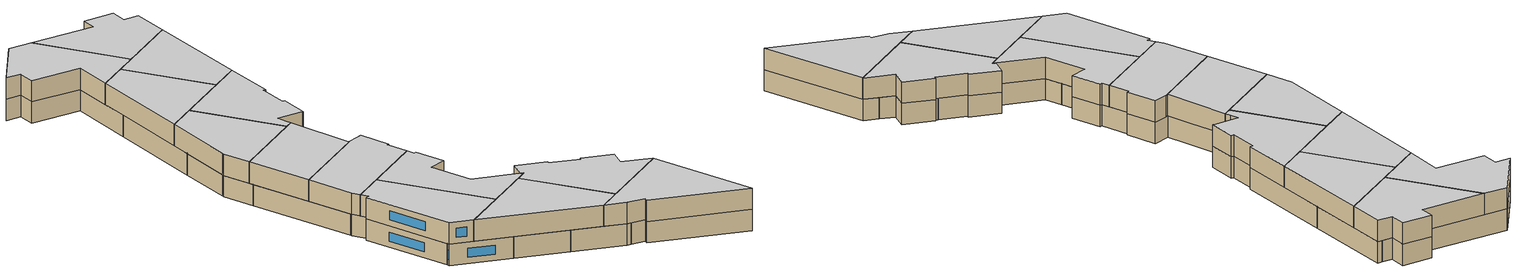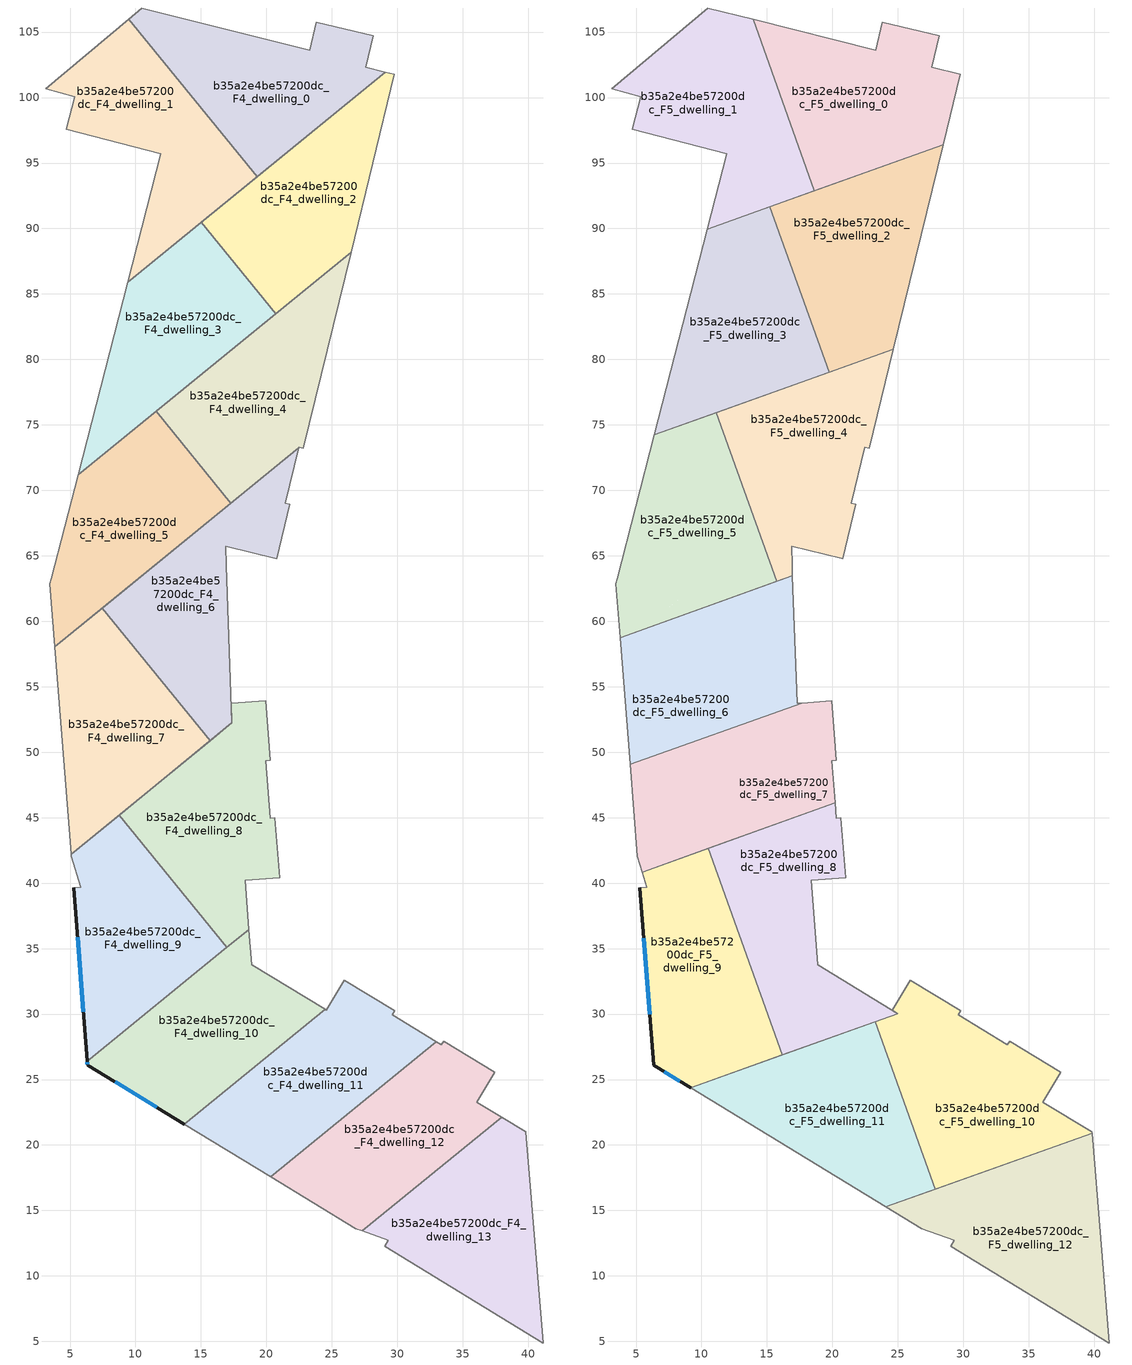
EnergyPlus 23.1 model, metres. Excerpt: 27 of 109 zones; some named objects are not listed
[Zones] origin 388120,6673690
b35a2e4be57200dc_F4_dwelling_0
 floor to b35a2e4be57200dc_F3_dwelling_0 (EU_floor_Construction): 28.17,104.71 27.59,102.3 29.08,101.94 19.3,93.97 9.49,106 10.48,106.84 23.3,103.63 23.82,105.77 z12
 wall adiabatic (EU_wall_Construction): 19.3,93.97 29.08,101.94 27.59,102.3 28.17,104.71 23.82,105.77 23.3,103.63 10.48,106.84 9.49,106 z12:15
 wall to b35a2e4be57200dc_F4_dwelling_1 (EU_wall_Construction): 9.49,106 19.3,93.97 z12:15
b35a2e4be57200dc_F4_dwelling_1
 floor to b35a2e4be57200dc_F3_dwelling_1 (EU_floor_Construction): 9.49,106 19.3,93.97 9.41,85.89 11.93,95.71 4.72,97.56 5.37,100.08 3.15,100.65 z12
 wall adiabatic (EU_wall_Construction): 9.49,106 3.15,100.65 5.37,100.08 4.72,97.56 11.93,95.71 9.41,85.89 19.3,93.97 z12:15
b35a2e4be57200dc_F4_dwelling_10
 floor to b35a2e4be57200dc_F3_dwelling_10 (EU_floor_Construction): 18.66,36.46 18.87,33.78 24.48,30.37 13.73,21.59 6.34,26.1 6.31,26.39 z12
 wall outside (EU_wall_Construction): 6.31,26.39 6.34,26.1 13.73,21.59 z12:15
 wall adiabatic (EU_wall_Construction): 24.48,30.37 18.87,33.78 18.66,36.46 z12:15
 wall to b35a2e4be57200dc_F4_dwelling_11 (EU_wall_Construction): 13.73,21.59 24.48,30.37 z12:15
 wall to b35a2e4be57200dc_F4_dwelling_9 (EU_wall_Construction): 16.99,35.09 6.31,26.39 z12:15
 wall to b35a2e4be57200dc_F4_dwelling_8 (EU_wall_Construction): 18.66,36.46 16.99,35.09 z12:15
 window (EU_Window_Construction): 8.45,24.81 11.62,22.88 / 6.32,26.3 6.33,26.18 z12.86:14.14
b35a2e4be57200dc_F4_dwelling_11
 floor to b35a2e4be57200dc_F3_dwelling_11 (EU_floor_Construction): 29.78,30.24 29.6,29.94 32.96,27.89 20.32,17.58 13.73,21.59 24.48,30.37 24.58,30.3 25.95,32.57 z12
 wall adiabatic (EU_wall_Construction): 32.96,27.89 29.6,29.94 29.78,30.24 25.95,32.57 24.58,30.3 24.48,30.37 / 13.73,21.59 20.32,17.58 z12:15
 wall to b35a2e4be57200dc_F4_dwelling_12 (EU_wall_Construction): 20.32,17.58 32.96,27.89 z12:15
b35a2e4be57200dc_F4_dwelling_12
 floor to b35a2e4be57200dc_F3_dwelling_12 (EU_floor_Construction): 37.43,25.55 36.06,23.28 37.97,22.12 27.32,13.44 26.82,13.61 20.32,17.58 32.96,27.89 33.36,27.64 33.54,27.94 z12
 wall adiabatic (EU_wall_Construction): 37.97,22.12 36.06,23.28 37.43,25.55 33.54,27.94 33.36,27.64 32.96,27.89 / 20.32,17.58 26.82,13.61 27.32,13.44 z12:15
 wall to b35a2e4be57200dc_F4_dwelling_13 (EU_wall_Construction): 27.32,13.44 37.97,22.12 z12:15
b35a2e4be57200dc_F4_dwelling_13
 floor to b35a2e4be57200dc_F3_dwelling_13 (EU_floor_Construction): 39.82,21.01 41.14,4.88 29.03,12.27 29.32,12.74 27.32,13.44 37.97,22.12 z12
 wall adiabatic (EU_wall_Construction): 27.32,13.44 29.32,12.74 29.03,12.27 41.14,4.88 39.82,21.01 37.97,22.12 z12:15
b35a2e4be57200dc_F4_dwelling_2
 floor to b35a2e4be57200dc_F3_dwelling_2 (EU_floor_Construction): 29.76,101.77 26.46,88.2 20.7,83.5 15.01,90.46 29.08,101.94 z12
 wall adiabatic (EU_wall_Construction): 20.7,83.5 26.46,88.2 29.76,101.77 29.08,101.94 15.01,90.46 z12:15
 wall to b35a2e4be57200dc_F4_dwelling_3 (EU_wall_Construction): 15.01,90.46 20.7,83.5 z12:15
b35a2e4be57200dc_F4_dwelling_3
 floor to b35a2e4be57200dc_F3_dwelling_3 (EU_floor_Construction): 15.01,90.46 20.7,83.5 5.62,71.2 9.41,85.89 z12
 wall adiabatic (EU_wall_Construction): 15.01,90.46 9.41,85.89 5.62,71.2 20.7,83.5 z12:15
b35a2e4be57200dc_F4_dwelling_4
 floor to b35a2e4be57200dc_F3_dwelling_4 (EU_floor_Construction): 26.46,88.2 22.83,73.21 22.51,73.29 22.49,73.29 22.48,73.26 17.29,69.03 11.57,76.05 z12
 wall adiabatic (EU_wall_Construction): 17.29,69.03 22.48,73.26 22.49,73.29 22.51,73.29 22.83,73.21 26.46,88.2 11.57,76.05 z12:15
 wall to b35a2e4be57200dc_F4_dwelling_5 (EU_wall_Construction): 11.57,76.05 17.29,69.03 z12:15
b35a2e4be57200dc_F4_dwelling_5
 floor to b35a2e4be57200dc_F3_dwelling_5 (EU_floor_Construction): 11.57,76.05 17.29,69.03 3.84,58.06 3.47,62.87 3.57,63.23 5.62,71.2 z12
 wall adiabatic (EU_wall_Construction): 11.57,76.05 5.62,71.2 3.57,63.23 3.47,62.87 3.84,58.06 17.29,69.03 z12:15
b35a2e4be57200dc_F4_dwelling_6
 floor to b35a2e4be57200dc_F3_dwelling_6 (EU_floor_Construction): 22.48,73.26 21.45,69.02 21.79,68.93 20.78,64.78 16.89,65.72 16.92,64.29 17.37,52.23 15.71,50.88 7.45,61 z12
 wall to b35a2e4be57200dc_F4_dwelling_7 (EU_wall_Construction): 7.45,61 15.71,50.88 z12:15
 wall adiabatic (EU_wall_Construction): 15.71,50.88 17.37,52.23 16.92,64.29 16.89,65.72 20.78,64.78 21.79,68.93 21.45,69.02 22.48,73.26 7.45,61 z12:15
b35a2e4be57200dc_F4_dwelling_7
 floor to b35a2e4be57200dc_F3_dwelling_7 (EU_floor_Construction): 7.45,61 15.71,50.88 5.08,42.21 3.84,58.06 z12
 wall adiabatic (EU_wall_Construction): 7.45,61 3.84,58.06 5.08,42.21 15.71,50.88 z12:15
b35a2e4be57200dc_F4_dwelling_8
 floor to b35a2e4be57200dc_F3_dwelling_8 (EU_floor_Construction): 19.95,53.93 20.31,49.37 19.96,49.34 20.3,44.95 20.65,44.98 21.01,40.42 18.37,40.21 18.66,36.46 16.99,35.09 8.74,45.2 17.37,52.23 17.31,53.73 z12
 wall to b35a2e4be57200dc_F4_dwelling_9 (EU_wall_Construction): 8.74,45.2 16.99,35.09 z12:15
 wall adiabatic (EU_wall_Construction): 18.66,36.46 18.37,40.21 21.01,40.42 20.65,44.98 20.3,44.95 19.96,49.34 20.31,49.37 19.95,53.93 17.31,53.73 17.37,52.23 8.74,45.2 z12:15
b35a2e4be57200dc_F4_dwelling_9
 floor to b35a2e4be57200dc_F3_dwelling_9 (EU_floor_Construction): 8.74,45.2 16.99,35.09 6.31,26.39 5.28,39.66 5.81,39.7 5.09,42.04 5.08,42.21 z12
 wall outside (EU_wall_Construction): 5.28,39.66 6.31,26.39 z12:15
 wall adiabatic (EU_wall_Construction): 8.74,45.2 5.08,42.21 5.09,42.04 5.81,39.7 5.28,39.66 z12:15
 window (EU_Window_Construction): 5.57,35.86 6.02,30.18 z12.86:14.14
b35a2e4be57200dc_F5_dwelling_0
 floor to b35a2e4be57200dc_F4_dwelling_0 (EU_floor_Construction): 28.17,104.71 27.59,102.3 29.08,101.94 19.3,93.97 17.4,96.29 13.93,105.97 23.3,103.63 23.82,105.77 z15
 floor to b35a2e4be57200dc_F4_dwelling_2 (EU_floor_Construction): 29.76,101.77 28.45,96.39 18.63,92.87 18.48,93.29 29.08,101.94 z15
 floor to b35a2e4be57200dc_F4_dwelling_1 (EU_floor_Construction): 17.4,96.29 19.3,93.97 18.48,93.29 z15
 wall adiabatic (EU_wall_Construction): 18.63,92.87 28.45,96.39 29.76,101.77 27.59,102.3 28.17,104.71 23.82,105.77 23.3,103.63 13.93,105.97 z15:18
 wall to b35a2e4be57200dc_F5_dwelling_1 (EU_wall_Construction): 13.93,105.97 18.63,92.87 z15:18
 ceiling to b35a2e4be57200dc_F6_dwelling_0 (EU_floor_Construction): 28.45,96.39 29.76,101.77 27.59,102.3 28.17,104.71 23.82,105.77 23.3,103.63 13.93,105.97 18.63,92.87 z18
b35a2e4be57200dc_F5_dwelling_1
 floor to b35a2e4be57200dc_F4_dwelling_1 (EU_floor_Construction): 9.49,106 17.4,96.29 18.48,93.29 17.43,92.44 10.45,89.94 11.93,95.71 4.72,97.56 5.37,100.08 3.15,100.65 z15
 floor to b35a2e4be57200dc_F4_dwelling_0 (EU_floor_Construction): 13.93,105.97 17.4,96.29 9.49,106 10.48,106.84 z15
 floor to b35a2e4be57200dc_F4_dwelling_2 (EU_floor_Construction): 18.48,93.29 18.63,92.87 17.43,92.44 z15
 wall adiabatic (EU_wall_Construction): 13.93,105.97 10.48,106.84 3.15,100.65 5.37,100.08 4.72,97.56 11.93,95.71 10.45,89.94 18.63,92.87 z15:18
 ceiling to b35a2e4be57200dc_F6_dwelling_1 (EU_floor_Construction): 18.63,92.87 13.93,105.97 10.48,106.84 3.15,100.65 5.37,100.08 4.72,97.56 11.93,95.71 10.45,89.94 z18
b35a2e4be57200dc_F5_dwelling_10
 floor to b35a2e4be57200dc_F4_dwelling_12 (EU_floor_Construction): 37.43,25.55 36.06,23.28 37.97,22.12 33.88,18.79 27.87,16.63 25.9,22.13 32.96,27.89 33.36,27.64 33.54,27.94 z15
 floor to b35a2e4be57200dc_F4_dwelling_13 (EU_floor_Construction): 39.82,21.01 39.83,20.92 33.88,18.79 37.97,22.12 z15
 floor to b35a2e4be57200dc_F4_dwelling_11 (EU_floor_Construction): 29.78,30.24 29.6,29.94 32.96,27.89 25.9,22.13 23.3,29.4 23.37,29.46 25,30.04 24.58,30.31 25.95,32.57 z15
 wall adiabatic (EU_wall_Construction): 27.87,16.63 39.83,20.92 39.82,21.01 36.06,23.28 37.43,25.55 33.54,27.94 33.36,27.64 29.6,29.94 29.78,30.24 25.95,32.57 24.58,30.3 / 24.58,30.31 25,30.04 23.29,29.43 z15:18
 wall to b35a2e4be57200dc_F5_dwelling_11 (EU_wall_Construction): 23.29,29.43 27.87,16.63 z15:18
 ceiling to b35a2e4be57200dc_F6_dwelling_10 (EU_floor_Construction): 39.83,20.92 39.82,21.01 36.06,23.28 37.43,25.55 33.54,27.94 33.36,27.64 29.6,29.94 29.78,30.24 25.95,32.57 24.58,30.31 25,30.04 23.29,29.43 27.87,16.63 z18
b35a2e4be57200dc_F5_dwelling_11
 floor to b35a2e4be57200dc_F4_dwelling_11 (EU_floor_Construction): 23.3,29.4 25.9,22.13 20.32,17.58 13.73,21.59 z15
 floor to b35a2e4be57200dc_F4_dwelling_12 (EU_floor_Construction): 25.9,22.13 27.87,16.63 24.09,15.28 20.32,17.58 z15
 floor to b35a2e4be57200dc_F4_dwelling_10 (EU_floor_Construction): 23.29,29.43 23.3,29.4 13.73,21.59 9.17,24.37 z15
 wall adiabatic (EU_wall_Construction): 23.29,29.43 9.17,24.37 24.09,15.28 27.87,16.63 z15:18
 ceiling to b35a2e4be57200dc_F6_dwelling_11 (EU_floor_Construction): 27.87,16.63 23.29,29.43 9.17,24.37 24.09,15.28 z18
b35a2e4be57200dc_F5_dwelling_12
 floor to b35a2e4be57200dc_F4_dwelling_13 (EU_floor_Construction): 39.83,20.92 41.14,4.88 29.03,12.27 29.32,12.74 27.32,13.44 33.88,18.79 z15
 floor to b35a2e4be57200dc_F4_dwelling_12 (EU_floor_Construction): 33.88,18.79 27.32,13.44 26.82,13.61 24.09,15.28 z15
 wall adiabatic (EU_wall_Construction): 26.82,13.61 29.32,12.74 29.03,12.27 41.14,4.88 39.83,20.92 24.09,15.28 26.82,13.61 z15:18
 ceiling to b35a2e4be57200dc_F6_dwelling_12 (EU_floor_Construction): 41.14,4.88 39.83,20.92 24.09,15.28 26.82,13.61 29.32,12.74 29.03,12.27 z18
b35a2e4be57200dc_F5_dwelling_2
 floor to b35a2e4be57200dc_F4_dwelling_2 (EU_floor_Construction): 28.45,96.39 26.46,88.2 20.7,83.5 16.16,89.06 15.51,90.87 17.43,92.44 z15
 floor to b35a2e4be57200dc_F4_dwelling_4 (EU_floor_Construction): 26.46,88.2 24.66,80.78 19.75,79.02 18.72,81.89 z15
 floor to b35a2e4be57200dc_F4_dwelling_1 (EU_floor_Construction): 17.43,92.44 15.51,90.87 15.23,91.65 z15
 floor to b35a2e4be57200dc_F4_dwelling_3 (EU_floor_Construction): 16.16,89.06 20.7,83.5 18.72,81.89 z15
 wall adiabatic (EU_wall_Construction): 19.75,79.02 24.66,80.78 28.45,96.39 15.23,91.65 z15:18
 wall to b35a2e4be57200dc_F5_dwelling_3 (EU_wall_Construction): 15.23,91.65 19.75,79.02 z15:18
 ceiling to b35a2e4be57200dc_F6_dwelling_2 (EU_floor_Construction): 24.66,80.78 28.45,96.39 15.23,91.65 19.75,79.02 z18
b35a2e4be57200dc_F5_dwelling_3
 floor to b35a2e4be57200dc_F4_dwelling_3 (EU_floor_Construction): 16.16,89.06 18.72,81.89 11.64,76.11 6.4,74.24 9.41,85.89 15.01,90.46 z15
 floor to b35a2e4be57200dc_F4_dwelling_1 (EU_floor_Construction): 15.23,91.65 15.51,90.87 9.41,85.89 10.45,89.94 z15
 floor to b35a2e4be57200dc_F4_dwelling_2 (EU_floor_Construction): 15.51,90.87 16.16,89.06 15.01,90.46 z15
 floor to b35a2e4be57200dc_F4_dwelling_4 (EU_floor_Construction): 18.72,81.89 19.75,79.02 11.65,76.11 z15
 wall adiabatic (EU_wall_Construction): 15.23,91.65 10.45,89.94 6.4,74.24 19.75,79.02 z15:18
 ceiling to b35a2e4be57200dc_F6_dwelling_3 (EU_floor_Construction): 19.75,79.02 15.23,91.65 10.45,89.94 6.4,74.24 z18
b35a2e4be57200dc_F5_dwelling_4
 floor to b35a2e4be57200dc_F4_dwelling_4 (EU_floor_Construction): 24.66,80.78 22.83,73.21 22.51,73.29 22.49,73.29 22.48,73.26 17.29,69.03 11.57,76.05 11.64,76.11 z15
 floor to b35a2e4be57200dc_F4_dwelling_6 (EU_floor_Construction): 22.48,73.26 21.45,69.02 21.79,68.93 20.78,64.78 20.67,64.8 16.89,65.72 16.92,64.29 16.95,63.47 15.75,63.04 14.44,66.71 z15
 floor to b35a2e4be57200dc_F4_dwelling_5 (EU_floor_Construction): 11.57,76.05 17.29,69.03 14.44,66.71 11.2,75.75 z15
 floor to b35a2e4be57200dc_F4_dwelling_3 (EU_floor_Construction): 11.64,76.11 11.2,75.75 11.14,75.93 z15
 wall adiabatic (EU_wall_Construction): 15.75,63.04 16.95,63.47 16.92,64.29 16.89,65.72 20.67,64.8 20.78,64.78 21.79,68.93 21.45,69.02 22.49,73.29 22.83,73.21 24.66,80.78 11.14,75.93 z15:18
 wall to b35a2e4be57200dc_F5_dwelling_5 (EU_wall_Construction): 11.14,75.93 15.75,63.04 z15:18
 ceiling to b35a2e4be57200dc_F6_dwelling_4 (EU_floor_Construction): 20.78,64.78 21.79,68.93 21.45,69.02 22.49,73.29 22.83,73.21 24.66,80.78 11.14,75.93 15.75,63.04 16.95,63.47 16.92,64.29 16.89,65.72 20.67,64.8 z18
b35a2e4be57200dc_F5_dwelling_5
 floor to b35a2e4be57200dc_F4_dwelling_5 (EU_floor_Construction): 11.2,75.75 14.44,66.71 5.4,59.33 3.79,58.76 3.47,62.87 3.57,63.23 5.62,71.2 z15
 floor to b35a2e4be57200dc_F4_dwelling_3 (EU_floor_Construction): 11.14,75.93 11.2,75.75 5.62,71.2 6.4,74.24 z15
 floor to b35a2e4be57200dc_F4_dwelling_7 (EU_floor_Construction): 7.45,61 8.04,60.28 5.4,59.33 z15
 floor to b35a2e4be57200dc_F4_dwelling_6 (EU_floor_Construction): 14.44,66.71 15.75,63.04 8.04,60.28 7.45,61 z15
 wall adiabatic (EU_wall_Construction): 11.14,75.93 6.4,74.24 3.57,63.23 3.47,62.87 3.79,58.76 15.75,63.04 z15:18
 ceiling to b35a2e4be57200dc_F6_dwelling_5 (EU_floor_Construction): 15.75,63.04 11.14,75.93 6.4,74.24 3.57,63.23 3.47,62.87 3.79,58.76 z18
b35a2e4be57200dc_F5_dwelling_6
 floor to b35a2e4be57200dc_F4_dwelling_6 (EU_floor_Construction): 16.95,63.47 17.32,53.64 14.33,52.57 8.04,60.28 z15
 floor to b35a2e4be57200dc_F4_dwelling_8 (EU_floor_Construction): 17.65,53.76 17.32,53.64 17.31,53.73 z15
 floor to b35a2e4be57200dc_F4_dwelling_7 (EU_floor_Construction): 8.04,60.28 14.33,52.57 4.55,49.06 3.84,58.06 5.4,59.33 z15
 floor to b35a2e4be57200dc_F4_dwelling_5 (EU_floor_Construction): 5.4,59.33 3.84,58.06 3.79,58.76 z15
 wall adiabatic (EU_wall_Construction): 17.31,53.73 16.95,63.47 3.79,58.76 4.55,49.06 / 17.31,53.73 17.65,53.76 z15:18
 wall to b35a2e4be57200dc_F5_dwelling_7 (EU_wall_Construction): 4.55,49.06 17.65,53.76 z15:18
 ceiling to b35a2e4be57200dc_F6_dwelling_6 (EU_floor_Construction): 17.31,53.73 16.95,63.47 3.79,58.76 4.55,49.06 17.65,53.76 z18
b35a2e4be57200dc_F5_dwelling_7
 floor to b35a2e4be57200dc_F4_dwelling_7 (EU_floor_Construction): 14.33,52.57 15.71,50.88 5.08,42.21 4.55,49.06 z15
 floor to b35a2e4be57200dc_F4_dwelling_8 (EU_floor_Construction): 19.95,53.93 20.31,49.37 19.96,49.34 20.21,46.13 10.75,42.74 8.74,45.2 17.37,52.23 17.32,53.64 17.65,53.76 z15
 floor to b35a2e4be57200dc_F4_dwelling_6 (EU_floor_Construction): 17.32,53.64 17.37,52.23 15.71,50.88 14.33,52.57 z15
 floor to b35a2e4be57200dc_F4_dwelling_9 (EU_floor_Construction): 8.74,45.2 10.75,42.74 5.46,40.84 5.09,42.04 5.08,42.21 z15
 wall adiabatic (EU_wall_Construction): 4.55,49.06 5.09,42.04 5.46,40.84 20.21,46.13 19.96,49.34 20.31,49.37 19.95,53.93 17.65,53.76 z15:18
 ceiling to b35a2e4be57200dc_F6_dwelling_7 (EU_floor_Construction): 20.21,46.13 19.96,49.34 20.31,49.37 19.95,53.93 17.65,53.76 4.55,49.06 5.09,42.04 5.46,40.84 z18
b35a2e4be57200dc_F5_dwelling_8
 floor to b35a2e4be57200dc_F4_dwelling_10 (EU_floor_Construction): 18.66,36.46 18.87,33.78 24.48,30.36 23.37,29.46 16.18,26.88 14.09,32.73 z15
 floor to b35a2e4be57200dc_F4_dwelling_11 (EU_floor_Construction): 25,30.04 23.37,29.46 24.48,30.36 z15
 floor to b35a2e4be57200dc_F4_dwelling_9 (EU_floor_Construction): 10.75,42.74 16.99,35.09 14.09,32.73 10.53,42.66 z15
 floor to b35a2e4be57200dc_F4_dwelling_8 (EU_floor_Construction): 20.21,46.13 20.3,44.95 20.65,44.98 21.01,40.42 18.37,40.21 18.66,36.46 16.99,35.09 10.75,42.74 z15
 wall adiabatic (EU_wall_Construction): 16.18,26.88 25,30.04 18.87,33.78 18.37,40.21 21.01,40.42 20.65,44.98 20.3,44.95 20.21,46.13 10.53,42.66 z15:18
 wall to b35a2e4be57200dc_F5_dwelling_9 (EU_wall_Construction): 10.53,42.66 16.18,26.88 z15:18
 ceiling to b35a2e4be57200dc_F6_dwelling_8 (EU_floor_Construction): 25,30.04 18.87,33.78 18.37,40.21 21.01,40.42 20.65,44.98 20.3,44.95 20.21,46.13 10.53,42.66 16.18,26.88 z18
b35a2e4be57200dc_F5_dwelling_9
 floor to b35a2e4be57200dc_F4_dwelling_9 (EU_floor_Construction): 10.53,42.66 14.09,32.73 6.31,26.39 5.28,39.66 5.81,39.7 5.46,40.84 z15
 floor to b35a2e4be57200dc_F4_dwelling_10 (EU_floor_Construction): 14.09,32.73 16.18,26.88 9.17,24.37 6.34,26.1 6.31,26.39 z15
 wall outside (EU_wall_Construction): 5.28,39.66 6.34,26.1 9.17,24.37 z15:18
 wall adiabatic (EU_wall_Construction): 10.53,42.66 5.46,40.84 5.81,39.7 5.28,39.66 / 9.17,24.37 16.18,26.88 z15:18
 window (EU_Window_Construction): 5.58,35.78 6.03,29.97 / 7.15,25.61 8.36,24.87 z15.86:17.14
 ceiling to b35a2e4be57200dc_F6_dwelling_9 (EU_floor_Construction): 16.18,26.88 10.53,42.66 5.46,40.84 5.81,39.7 5.28,39.66 6.34,26.1 9.17,24.37 z18
[Building]
EU S2 Campaign: North Axis=0; Terrain=City; Solar Distribution=FullExterior
[Site:Location]
Helsinki-Vantaa.AP: Latitude=60.317; Longitude=24.963; Time Zone=2; Elevation=54.6
[SizingPeriod:WeatherFileDays]
AnnualSizingPeriod: Begin Month=1; Begin Day of Month=1; End Month=12; End Day of Month=31; Day of Week for Start Day=Monday; Use Weather File Daylight Saving Period=No; Use Weather File Rain and Snow Indicators=No
[MATERIAL]
EU_InternalMass_Material: Roughness=MediumRough; Thickness=0.1; Conductivity=1; Density=1800; Specific Heat=900; Thermal Absorptance=0.9; Solar Absorptance=0.7; Visible Absorptance=0.7
[MATERIAL:NOMASS] Roughness=MediumRough; Thermal Absorptance=0.9; Solar Absorptance=0.7; Visible Absorptance=0.7
Name | Thermal Resistance
EU_wall_NoMass | 5.91765
EU_floor_NoMass | 6.2875
[WINDOWMATERIAL:SIMPLEGLAZINGSYSTEM]
EU_Window_SimpleGlazing: UFactor=0.994035; Solar Heat Gain Coefficient=0.7; Visible Transmittance=0.7
[CONSTRUCTION]
EU_wall_Construction: EU_wall_NoMass
EU_floor_Construction: EU_floor_NoMass
EU_Window_Construction: EU_Window_SimpleGlazing
EU_InternalMass_Construction: EU_InternalMass_Material
[ZONE] Type=1; Multiplier=1; Ceiling Height=autocalculate; Floor Area=autocalculate; Part of Total Floor Area=Yes
Name | Volume
b35a2e4be57200dc_F4_dwelling_0 | 360.059
b35a2e4be57200dc_F5_dwelling_0; b35a2e4be57200dc_F5_dwelling_1 | 387.719
b35a2e4be57200dc_F4_dwelling_1 | 360.027
b35a2e4be57200dc_F4_dwelling_10 | 357.148
b35a2e4be57200dc_F5_dwelling_10 | 400.258
b35a2e4be57200dc_F4_dwelling_11 | 362.912
b35a2e4be57200dc_F5_dwelling_11 | 387.725
b35a2e4be57200dc_F4_dwelling_12 | 360.028
b35a2e4be57200dc_F5_dwelling_12 | 387.718
b35a2e4be57200dc_F4_dwelling_13 | 360.017
b35a2e4be57200dc_F4_dwelling_2 | 360.009
b35a2e4be57200dc_F5_dwelling_2 | 387.699
b35a2e4be57200dc_F4_dwelling_3 | 360.04
b35a2e4be57200dc_F5_dwelling_3 | 387.703
b35a2e4be57200dc_F4_dwelling_4 | 360.151
b35a2e4be57200dc_F5_dwelling_4 | 387.751
b35a2e4be57200dc_F4_dwelling_5 | 360.136
b35a2e4be57200dc_F5_dwelling_5 | 387.74
b35a2e4be57200dc_F4_dwelling_6 | 355.198
b35a2e4be57200dc_F5_dwelling_6 | 387.68
b35a2e4be57200dc_F4_dwelling_7 | 359.908
b35a2e4be57200dc_F5_dwelling_7 | 387.713
b35a2e4be57200dc_F4_dwelling_8 | 364.707
b35a2e4be57200dc_F5_dwelling_8 | 375.176
b35a2e4be57200dc_F4_dwelling_9 | 360.003
b35a2e4be57200dc_F5_dwelling_9 | 387.707
[INTERNALMASS] Construction=EU_InternalMass_Construction
Name | Zone or ZoneList | Surface Area
b35a2e4be57200dc_F4_dwelling_0_EU_InternalMass | b35a2e4be57200dc_F4_dwelling_0 | 120.021
b35a2e4be57200dc_F4_dwelling_1_EU_InternalMass | b35a2e4be57200dc_F4_dwelling_1 | 120.007
b35a2e4be57200dc_F4_dwelling_2_EU_InternalMass | b35a2e4be57200dc_F4_dwelling_2 | 120.004
b35a2e4be57200dc_F4_dwelling_3_EU_InternalMass | b35a2e4be57200dc_F4_dwelling_3 | 120.009
b35a2e4be57200dc_F4_dwelling_4_EU_InternalMass | b35a2e4be57200dc_F4_dwelling_4 | 120.053
b35a2e4be57200dc_F4_dwelling_5_EU_InternalMass | b35a2e4be57200dc_F4_dwelling_5 | 120.044
b35a2e4be57200dc_F4_dwelling_6_EU_InternalMass | b35a2e4be57200dc_F4_dwelling_6 | 118.403
b35a2e4be57200dc_F4_dwelling_7_EU_InternalMass | b35a2e4be57200dc_F4_dwelling_7 | 119.973
b35a2e4be57200dc_F4_dwelling_8_EU_InternalMass | b35a2e4be57200dc_F4_dwelling_8 | 121.569
b35a2e4be57200dc_F4_dwelling_9_EU_InternalMass | b35a2e4be57200dc_F4_dwelling_9 | 120.003
b35a2e4be57200dc_F4_dwelling_10_EU_InternalMass | b35a2e4be57200dc_F4_dwelling_10 | 119.05
b35a2e4be57200dc_F4_dwelling_11_EU_InternalMass | b35a2e4be57200dc_F4_dwelling_11 | 120.97
b35a2e4be57200dc_F4_dwelling_12_EU_InternalMass | b35a2e4be57200dc_F4_dwelling_12 | 120.009
b35a2e4be57200dc_F4_dwelling_13_EU_InternalMass | b35a2e4be57200dc_F4_dwelling_13 | 120.006
b35a2e4be57200dc_F5_dwelling_0_EU_InternalMass | b35a2e4be57200dc_F5_dwelling_0 | 129.24
b35a2e4be57200dc_F5_dwelling_1_EU_InternalMass | b35a2e4be57200dc_F5_dwelling_1 | 129.241
b35a2e4be57200dc_F5_dwelling_2_EU_InternalMass | b35a2e4be57200dc_F5_dwelling_2 | 129.237
b35a2e4be57200dc_F5_dwelling_3_EU_InternalMass | b35a2e4be57200dc_F5_dwelling_3 | 129.233
b35a2e4be57200dc_F5_dwelling_4_EU_InternalMass | b35a2e4be57200dc_F5_dwelling_4 | 129.251
b35a2e4be57200dc_F5_dwelling_5_EU_InternalMass | b35a2e4be57200dc_F5_dwelling_5 | 129.243
b35a2e4be57200dc_F5_dwelling_6_EU_InternalMass | b35a2e4be57200dc_F5_dwelling_6 | 129.226
b35a2e4be57200dc_F5_dwelling_7_EU_InternalMass | b35a2e4be57200dc_F5_dwelling_7 | 129.238
b35a2e4be57200dc_F5_dwelling_8_EU_InternalMass | b35a2e4be57200dc_F5_dwelling_8 | 125.079
b35a2e4be57200dc_F5_dwelling_9_EU_InternalMass | b35a2e4be57200dc_F5_dwelling_9 | 129.237
b35a2e4be57200dc_F5_dwelling_10_EU_InternalMass | b35a2e4be57200dc_F5_dwelling_10 | 133.414
b35a2e4be57200dc_F5_dwelling_11_EU_InternalMass | b35a2e4be57200dc_F5_dwelling_11 | 129.241
b35a2e4be57200dc_F5_dwelling_12_EU_InternalMass | b35a2e4be57200dc_F5_dwelling_12 | 129.24
[OTHEREQUIPMENT] Fuel Type=Electricity; Design Level Calculation Method=Watts/Area; Power per Zone Floor Area=1; Fraction Latent=0; Fraction Radiant=0; Fraction Lost=0; Carbon Dioxide Generation Rate=0; EndUse Subcategory=EU_Step8_InternalGains
Name | Zone or ZoneList or Space or SpaceList | Schedule
EU_Step8_InternalGain_b35a2e4be57200dc_F4_dwelling_0_f000 | b35a2e4be57200dc_F4_dwelling_0 | EU_Step8_GainSchedule_b35a2e4be57200dc_F4_dwelling_0_f000
EU_Step8_InternalGain_b35a2e4be57200dc_F4_dwelling_1_f000 | b35a2e4be57200dc_F4_dwelling_1 | EU_Step8_GainSchedule_b35a2e4be57200dc_F4_dwelling_1_f000
EU_Step8_InternalGain_b35a2e4be57200dc_F4_dwelling_2_f000 | b35a2e4be57200dc_F4_dwelling_2 | EU_Step8_GainSchedule_b35a2e4be57200dc_F4_dwelling_2_f000
EU_Step8_InternalGain_b35a2e4be57200dc_F4_dwelling_3_f000 | b35a2e4be57200dc_F4_dwelling_3 | EU_Step8_GainSchedule_b35a2e4be57200dc_F4_dwelling_3_f000
EU_Step8_InternalGain_b35a2e4be57200dc_F4_dwelling_4_f000 | b35a2e4be57200dc_F4_dwelling_4 | EU_Step8_GainSchedule_b35a2e4be57200dc_F4_dwelling_4_f000
EU_Step8_InternalGain_b35a2e4be57200dc_F4_dwelling_5_f000 | b35a2e4be57200dc_F4_dwelling_5 | EU_Step8_GainSchedule_b35a2e4be57200dc_F4_dwelling_5_f000
EU_Step8_InternalGain_b35a2e4be57200dc_F4_dwelling_6_f000 | b35a2e4be57200dc_F4_dwelling_6 | EU_Step8_GainSchedule_b35a2e4be57200dc_F4_dwelling_6_f000
EU_Step8_InternalGain_b35a2e4be57200dc_F4_dwelling_7_f000 | b35a2e4be57200dc_F4_dwelling_7 | EU_Step8_GainSchedule_b35a2e4be57200dc_F4_dwelling_7_f000
EU_Step8_InternalGain_b35a2e4be57200dc_F4_dwelling_8_f000 | b35a2e4be57200dc_F4_dwelling_8 | EU_Step8_GainSchedule_b35a2e4be57200dc_F4_dwelling_8_f000
EU_Step8_InternalGain_b35a2e4be57200dc_F4_dwelling_9_f000 | b35a2e4be57200dc_F4_dwelling_9 | EU_Step8_GainSchedule_b35a2e4be57200dc_F4_dwelling_9_f000
EU_Step8_InternalGain_b35a2e4be57200dc_F4_dwelling_10_f000 | b35a2e4be57200dc_F4_dwelling_10 | EU_Step8_GainSchedule_b35a2e4be57200dc_F4_dwelling_10_f000
EU_Step8_InternalGain_b35a2e4be57200dc_F4_dwelling_11_f000 | b35a2e4be57200dc_F4_dwelling_11 | EU_Step8_GainSchedule_b35a2e4be57200dc_F4_dwelling_11_f000
EU_Step8_InternalGain_b35a2e4be57200dc_F4_dwelling_12_f000 | b35a2e4be57200dc_F4_dwelling_12 | EU_Step8_GainSchedule_b35a2e4be57200dc_F4_dwelling_12_f000
EU_Step8_InternalGain_b35a2e4be57200dc_F4_dwelling_13_f000 | b35a2e4be57200dc_F4_dwelling_13 | EU_Step8_GainSchedule_b35a2e4be57200dc_F4_dwelling_13_f000
EU_Step8_InternalGain_b35a2e4be57200dc_F5_dwelling_0_f000 | b35a2e4be57200dc_F5_dwelling_0 | EU_Step8_GainSchedule_b35a2e4be57200dc_F5_dwelling_0_f000
EU_Step8_InternalGain_b35a2e4be57200dc_F5_dwelling_1_f000 | b35a2e4be57200dc_F5_dwelling_1 | EU_Step8_GainSchedule_b35a2e4be57200dc_F5_dwelling_1_f000
EU_Step8_InternalGain_b35a2e4be57200dc_F5_dwelling_2_f000 | b35a2e4be57200dc_F5_dwelling_2 | EU_Step8_GainSchedule_b35a2e4be57200dc_F5_dwelling_2_f000
EU_Step8_InternalGain_b35a2e4be57200dc_F5_dwelling_3_f000 | b35a2e4be57200dc_F5_dwelling_3 | EU_Step8_GainSchedule_b35a2e4be57200dc_F5_dwelling_3_f000
EU_Step8_InternalGain_b35a2e4be57200dc_F5_dwelling_4_f000 | b35a2e4be57200dc_F5_dwelling_4 | EU_Step8_GainSchedule_b35a2e4be57200dc_F5_dwelling_4_f000
EU_Step8_InternalGain_b35a2e4be57200dc_F5_dwelling_5_f000 | b35a2e4be57200dc_F5_dwelling_5 | EU_Step8_GainSchedule_b35a2e4be57200dc_F5_dwelling_5_f000
EU_Step8_InternalGain_b35a2e4be57200dc_F5_dwelling_6_f000 | b35a2e4be57200dc_F5_dwelling_6 | EU_Step8_GainSchedule_b35a2e4be57200dc_F5_dwelling_6_f000
EU_Step8_InternalGain_b35a2e4be57200dc_F5_dwelling_7_f000 | b35a2e4be57200dc_F5_dwelling_7 | EU_Step8_GainSchedule_b35a2e4be57200dc_F5_dwelling_7_f000
EU_Step8_InternalGain_b35a2e4be57200dc_F5_dwelling_8_f000 | b35a2e4be57200dc_F5_dwelling_8 | EU_Step8_GainSchedule_b35a2e4be57200dc_F5_dwelling_8_f000
EU_Step8_InternalGain_b35a2e4be57200dc_F5_dwelling_9_f000 | b35a2e4be57200dc_F5_dwelling_9 | EU_Step8_GainSchedule_b35a2e4be57200dc_F5_dwelling_9_f000
EU_Step8_InternalGain_b35a2e4be57200dc_F5_dwelling_10_f000 | b35a2e4be57200dc_F5_dwelling_10 | EU_Step8_GainSchedule_b35a2e4be57200dc_F5_dwelling_10_f000
EU_Step8_InternalGain_b35a2e4be57200dc_F5_dwelling_11_f000 | b35a2e4be57200dc_F5_dwelling_11 | EU_Step8_GainSchedule_b35a2e4be57200dc_F5_dwelling_11_f000
EU_Step8_InternalGain_b35a2e4be57200dc_F5_dwelling_12_f000 | b35a2e4be57200dc_F5_dwelling_12 | EU_Step8_GainSchedule_b35a2e4be57200dc_F5_dwelling_12_f000
[ZONEVENTILATION:DESIGNFLOWRATE] Schedule=EU_AlwaysOn; Design Flow Rate Calculation Method=AirChanges/Hour; Air Changes per Hour=0.596421; Ventilation Type=Natural; Fan Pressure Rise=0; Fan Total Efficiency=1; Constant Term Coefficient=1; Temperature Term Coefficient=0; Velocity Term Coefficient=0; Velocity Squared Term Coefficient=0; Minimum Indoor Temperature=-100; Maximum Indoor Temperature=100; Delta Temperature=-100; Minimum Outdoor Temperature=-100; Maximum Outdoor Temperature=100; Maximum Wind Speed=40
Name | Zone or ZoneList or Space or SpaceList
EU_ConstantAir_b35a2e4be57200dc_F4_dwelling_0 | b35a2e4be57200dc_F4_dwelling_0
EU_ConstantAir_b35a2e4be57200dc_F4_dwelling_1 | b35a2e4be57200dc_F4_dwelling_1
EU_ConstantAir_b35a2e4be57200dc_F4_dwelling_2 | b35a2e4be57200dc_F4_dwelling_2
EU_ConstantAir_b35a2e4be57200dc_F4_dwelling_3 | b35a2e4be57200dc_F4_dwelling_3
EU_ConstantAir_b35a2e4be57200dc_F4_dwelling_4 | b35a2e4be57200dc_F4_dwelling_4
EU_ConstantAir_b35a2e4be57200dc_F4_dwelling_5 | b35a2e4be57200dc_F4_dwelling_5
EU_ConstantAir_b35a2e4be57200dc_F4_dwelling_6 | b35a2e4be57200dc_F4_dwelling_6
EU_ConstantAir_b35a2e4be57200dc_F4_dwelling_7 | b35a2e4be57200dc_F4_dwelling_7
EU_ConstantAir_b35a2e4be57200dc_F4_dwelling_8 | b35a2e4be57200dc_F4_dwelling_8
EU_ConstantAir_b35a2e4be57200dc_F4_dwelling_9 | b35a2e4be57200dc_F4_dwelling_9
EU_ConstantAir_b35a2e4be57200dc_F4_dwelling_10 | b35a2e4be57200dc_F4_dwelling_10
EU_ConstantAir_b35a2e4be57200dc_F4_dwelling_11 | b35a2e4be57200dc_F4_dwelling_11
EU_ConstantAir_b35a2e4be57200dc_F4_dwelling_12 | b35a2e4be57200dc_F4_dwelling_12
EU_ConstantAir_b35a2e4be57200dc_F4_dwelling_13 | b35a2e4be57200dc_F4_dwelling_13
EU_ConstantAir_b35a2e4be57200dc_F5_dwelling_0 | b35a2e4be57200dc_F5_dwelling_0
EU_ConstantAir_b35a2e4be57200dc_F5_dwelling_1 | b35a2e4be57200dc_F5_dwelling_1
EU_ConstantAir_b35a2e4be57200dc_F5_dwelling_2 | b35a2e4be57200dc_F5_dwelling_2
EU_ConstantAir_b35a2e4be57200dc_F5_dwelling_3 | b35a2e4be57200dc_F5_dwelling_3
EU_ConstantAir_b35a2e4be57200dc_F5_dwelling_4 | b35a2e4be57200dc_F5_dwelling_4
EU_ConstantAir_b35a2e4be57200dc_F5_dwelling_5 | b35a2e4be57200dc_F5_dwelling_5
EU_ConstantAir_b35a2e4be57200dc_F5_dwelling_6 | b35a2e4be57200dc_F5_dwelling_6
EU_ConstantAir_b35a2e4be57200dc_F5_dwelling_7 | b35a2e4be57200dc_F5_dwelling_7
EU_ConstantAir_b35a2e4be57200dc_F5_dwelling_8 | b35a2e4be57200dc_F5_dwelling_8
EU_ConstantAir_b35a2e4be57200dc_F5_dwelling_9 | b35a2e4be57200dc_F5_dwelling_9
EU_ConstantAir_b35a2e4be57200dc_F5_dwelling_10 | b35a2e4be57200dc_F5_dwelling_10
EU_ConstantAir_b35a2e4be57200dc_F5_dwelling_11 | b35a2e4be57200dc_F5_dwelling_11
EU_ConstantAir_b35a2e4be57200dc_F5_dwelling_12 | b35a2e4be57200dc_F5_dwelling_12
[HVACTEMPLATE:ZONE:IDEALLOADSAIRSYSTEM] System Availability Schedule=EU_AlwaysOn; Maximum Heating Supply Air Temperature=50; Minimum Cooling Supply Air Temperature=13; Maximum Heating Supply Air Humidity Ratio=0.0156; Minimum Cooling Supply Air Humidity Ratio=0.0077; Heating Limit=NoLimit; Cooling Limit=NoLimit; Heating Availability Schedule=EU_AlwaysOn; Cooling Availability Schedule=EU_CoolingOff; Dehumidification Control Type=ConstantSensibleHeatRatio; Cooling Sensible Heat Ratio=0.7; Dehumidification Setpoint=60; Humidification Control Type=None; Humidification Setpoint=30; Outdoor Air Method=None; Outdoor Air Flow Rate per Person=0.00944; Outdoor Air Flow Rate per Zone Floor Area=0; Outdoor Air Flow Rate per Zone=0; Demand Controlled Ventilation Type=None; Outdoor Air Economizer Type=NoEconomizer; Heat Recovery Type=None; Sensible Heat Recovery Effectiveness=0.7; Latent Heat Recovery Effectiveness=0.65
Name | Template Thermostat
b35a2e4be57200dc_F4_dwelling_0 | EU_HeatOnly_b35a2e4be57200dc_F4_dwelling_0
b35a2e4be57200dc_F4_dwelling_1 | EU_HeatOnly_b35a2e4be57200dc_F4_dwelling_1
b35a2e4be57200dc_F4_dwelling_2 | EU_HeatOnly_b35a2e4be57200dc_F4_dwelling_2
b35a2e4be57200dc_F4_dwelling_3 | EU_HeatOnly_b35a2e4be57200dc_F4_dwelling_3
b35a2e4be57200dc_F4_dwelling_4 | EU_HeatOnly_b35a2e4be57200dc_F4_dwelling_4
b35a2e4be57200dc_F4_dwelling_5 | EU_HeatOnly_b35a2e4be57200dc_F4_dwelling_5
b35a2e4be57200dc_F4_dwelling_6 | EU_HeatOnly_b35a2e4be57200dc_F4_dwelling_6
b35a2e4be57200dc_F4_dwelling_7 | EU_HeatOnly_b35a2e4be57200dc_F4_dwelling_7
b35a2e4be57200dc_F4_dwelling_8 | EU_HeatOnly_b35a2e4be57200dc_F4_dwelling_8
b35a2e4be57200dc_F4_dwelling_9 | EU_HeatOnly_b35a2e4be57200dc_F4_dwelling_9
b35a2e4be57200dc_F4_dwelling_10 | EU_HeatOnly_b35a2e4be57200dc_F4_dwelling_10
b35a2e4be57200dc_F4_dwelling_11 | EU_HeatOnly_b35a2e4be57200dc_F4_dwelling_11
b35a2e4be57200dc_F4_dwelling_12 | EU_HeatOnly_b35a2e4be57200dc_F4_dwelling_12
b35a2e4be57200dc_F4_dwelling_13 | EU_HeatOnly_b35a2e4be57200dc_F4_dwelling_13
b35a2e4be57200dc_F5_dwelling_0 | EU_HeatOnly_b35a2e4be57200dc_F5_dwelling_0
b35a2e4be57200dc_F5_dwelling_1 | EU_HeatOnly_b35a2e4be57200dc_F5_dwelling_1
b35a2e4be57200dc_F5_dwelling_2 | EU_HeatOnly_b35a2e4be57200dc_F5_dwelling_2
b35a2e4be57200dc_F5_dwelling_3 | EU_HeatOnly_b35a2e4be57200dc_F5_dwelling_3
b35a2e4be57200dc_F5_dwelling_4 | EU_HeatOnly_b35a2e4be57200dc_F5_dwelling_4
b35a2e4be57200dc_F5_dwelling_5 | EU_HeatOnly_b35a2e4be57200dc_F5_dwelling_5
b35a2e4be57200dc_F5_dwelling_6 | EU_HeatOnly_b35a2e4be57200dc_F5_dwelling_6
b35a2e4be57200dc_F5_dwelling_7 | EU_HeatOnly_b35a2e4be57200dc_F5_dwelling_7
b35a2e4be57200dc_F5_dwelling_8 | EU_HeatOnly_b35a2e4be57200dc_F5_dwelling_8
b35a2e4be57200dc_F5_dwelling_9 | EU_HeatOnly_b35a2e4be57200dc_F5_dwelling_9
b35a2e4be57200dc_F5_dwelling_10 | EU_HeatOnly_b35a2e4be57200dc_F5_dwelling_10
b35a2e4be57200dc_F5_dwelling_11 | EU_HeatOnly_b35a2e4be57200dc_F5_dwelling_11
b35a2e4be57200dc_F5_dwelling_12 | EU_HeatOnly_b35a2e4be57200dc_F5_dwelling_12
[SIZING:ZONE] Zone Cooling Design Supply Air Temperature Input Method=SupplyAirTemperature; Zone Cooling Design Supply Air Temperature=13; Zone Heating Design Supply Air Temperature Input Method=SupplyAirTemperature; Zone Heating Design Supply Air Temperature=50; Zone Cooling Design Supply Air Humidity Ratio=0.008; Zone Heating Design Supply Air Humidity Ratio=0.008; Cooling Design Air Flow Method=DesignDay; Cooling Design Air Flow Rate=0; Cooling Minimum Air Flow per Zone Floor Area=0.000762; Cooling Minimum Air Flow=0; Cooling Minimum Air Flow Fraction=0.2; Heating Design Air Flow Method=DesignDay; Heating Design Air Flow Rate=0; Heating Maximum Air Flow per Zone Floor Area=0.002032; Heating Maximum Air Flow=0.141576; Heating Maximum Air Flow Fraction=0.3; Account for Dedicated Outdoor Air System=No; Dedicated Outdoor Air System Control Strategy=NeutralSupplyAir; Dedicated Outdoor Air Low Setpoint Temperature for Design=autosize; Dedicated Outdoor Air High Setpoint Temperature for Design=autosize; Zone Load Sizing Method=Sensible Load Only No Latent Load; Zone Latent Cooling Design Supply Air Humidity Ratio Input Method=HumidityRatioDifference; Zone Cooling Design Supply Air Humidity Ratio Difference=0.005; Zone Latent Heating Design Supply Air Humidity Ratio Input Method=HumidityRatioDifference; Zone Humidification Design Supply Air Humidity Ratio Difference=0.005
b35a2e4be57200dc_F4_dwelling_0; b35a2e4be57200dc_F4_dwelling_1; b35a2e4be57200dc_F4_dwelling_2; b35a2e4be57200dc_F4_dwelling_3; b35a2e4be57200dc_F4_dwelling_4; b35a2e4be57200dc_F4_dwelling_5; b35a2e4be57200dc_F4_dwelling_6; b35a2e4be57200dc_F4_dwelling_7; b35a2e4be57200dc_F4_dwelling_8; b35a2e4be57200dc_F4_dwelling_9; b35a2e4be57200dc_F4_dwelling_10; b35a2e4be57200dc_F4_dwelling_11; b35a2e4be57200dc_F4_dwelling_12; b35a2e4be57200dc_F4_dwelling_13; b35a2e4be57200dc_F5_dwelling_0; b35a2e4be57200dc_F5_dwelling_1; b35a2e4be57200dc_F5_dwelling_2; b35a2e4be57200dc_F5_dwelling_3; b35a2e4be57200dc_F5_dwelling_4; b35a2e4be57200dc_F5_dwelling_5; b35a2e4be57200dc_F5_dwelling_6; b35a2e4be57200dc_F5_dwelling_7; b35a2e4be57200dc_F5_dwelling_8; b35a2e4be57200dc_F5_dwelling_9; b35a2e4be57200dc_F5_dwelling_10; b35a2e4be57200dc_F5_dwelling_11; b35a2e4be57200dc_F5_dwelling_12
[SCHEDULE:CONSTANT]
Name | Hourly Value
EU_AlwaysOn | 1
EU_CoolingOff | 0
[SCHEDULE:FILE] Column Number=1; Rows to Skip at Top=0; Number of Hours of Data=8760; Column Separator=Comma; Interpolate to Timestep=No; Minutes per Item=60; Adjust Schedule for Daylight Savings=Yes
Name | File
EU_Step8_GainSchedule_b35a2e4be57200dc_F4_dwelling_0_f000 | ../../schedules/b35a2e4be57200dc/b35a2e4be57200dc_F4_dwelling_0_f000_gain.csv
EU_Step8_GainSchedule_b35a2e4be57200dc_F4_dwelling_1_f000 | ../../schedules/b35a2e4be57200dc/b35a2e4be57200dc_F4_dwelling_1_f000_gain.csv
EU_Step8_GainSchedule_b35a2e4be57200dc_F4_dwelling_2_f000 | ../../schedules/b35a2e4be57200dc/b35a2e4be57200dc_F4_dwelling_2_f000_gain.csv
EU_Step8_GainSchedule_b35a2e4be57200dc_F4_dwelling_3_f000 | ../../schedules/b35a2e4be57200dc/b35a2e4be57200dc_F4_dwelling_3_f000_gain.csv
EU_Step8_GainSchedule_b35a2e4be57200dc_F4_dwelling_4_f000 | ../../schedules/b35a2e4be57200dc/b35a2e4be57200dc_F4_dwelling_4_f000_gain.csv
EU_Step8_GainSchedule_b35a2e4be57200dc_F4_dwelling_5_f000 | ../../schedules/b35a2e4be57200dc/b35a2e4be57200dc_F4_dwelling_5_f000_gain.csv
EU_Step8_GainSchedule_b35a2e4be57200dc_F4_dwelling_6_f000 | ../../schedules/b35a2e4be57200dc/b35a2e4be57200dc_F4_dwelling_6_f000_gain.csv
EU_Step8_GainSchedule_b35a2e4be57200dc_F4_dwelling_7_f000 | ../../schedules/b35a2e4be57200dc/b35a2e4be57200dc_F4_dwelling_7_f000_gain.csv
EU_Step8_GainSchedule_b35a2e4be57200dc_F4_dwelling_8_f000 | ../../schedules/b35a2e4be57200dc/b35a2e4be57200dc_F4_dwelling_8_f000_gain.csv
EU_Step8_GainSchedule_b35a2e4be57200dc_F4_dwelling_9_f000 | ../../schedules/b35a2e4be57200dc/b35a2e4be57200dc_F4_dwelling_9_f000_gain.csv
EU_Step8_GainSchedule_b35a2e4be57200dc_F4_dwelling_10_f000 | ../../schedules/b35a2e4be57200dc/b35a2e4be57200dc_F4_dwelling_10_f000_gain.csv
EU_Step8_GainSchedule_b35a2e4be57200dc_F4_dwelling_11_f000 | ../../schedules/b35a2e4be57200dc/b35a2e4be57200dc_F4_dwelling_11_f000_gain.csv
EU_Step8_GainSchedule_b35a2e4be57200dc_F4_dwelling_12_f000 | ../../schedules/b35a2e4be57200dc/b35a2e4be57200dc_F4_dwelling_12_f000_gain.csv
EU_Step8_GainSchedule_b35a2e4be57200dc_F4_dwelling_13_f000 | ../../schedules/b35a2e4be57200dc/b35a2e4be57200dc_F4_dwelling_13_f000_gain.csv
EU_Step8_GainSchedule_b35a2e4be57200dc_F5_dwelling_0_f000 | ../../schedules/b35a2e4be57200dc/b35a2e4be57200dc_F5_dwelling_0_f000_gain.csv
EU_Step8_GainSchedule_b35a2e4be57200dc_F5_dwelling_1_f000 | ../../schedules/b35a2e4be57200dc/b35a2e4be57200dc_F5_dwelling_1_f000_gain.csv
EU_Step8_GainSchedule_b35a2e4be57200dc_F5_dwelling_2_f000 | ../../schedules/b35a2e4be57200dc/b35a2e4be57200dc_F5_dwelling_2_f000_gain.csv
EU_Step8_GainSchedule_b35a2e4be57200dc_F5_dwelling_3_f000 | ../../schedules/b35a2e4be57200dc/b35a2e4be57200dc_F5_dwelling_3_f000_gain.csv
EU_Step8_GainSchedule_b35a2e4be57200dc_F5_dwelling_4_f000 | ../../schedules/b35a2e4be57200dc/b35a2e4be57200dc_F5_dwelling_4_f000_gain.csv
EU_Step8_GainSchedule_b35a2e4be57200dc_F5_dwelling_5_f000 | ../../schedules/b35a2e4be57200dc/b35a2e4be57200dc_F5_dwelling_5_f000_gain.csv
EU_Step8_GainSchedule_b35a2e4be57200dc_F5_dwelling_6_f000 | ../../schedules/b35a2e4be57200dc/b35a2e4be57200dc_F5_dwelling_6_f000_gain.csv
EU_Step8_GainSchedule_b35a2e4be57200dc_F5_dwelling_7_f000 | ../../schedules/b35a2e4be57200dc/b35a2e4be57200dc_F5_dwelling_7_f000_gain.csv
EU_Step8_GainSchedule_b35a2e4be57200dc_F5_dwelling_8_f000 | ../../schedules/b35a2e4be57200dc/b35a2e4be57200dc_F5_dwelling_8_f000_gain.csv
EU_Step8_GainSchedule_b35a2e4be57200dc_F5_dwelling_9_f000 | ../../schedules/b35a2e4be57200dc/b35a2e4be57200dc_F5_dwelling_9_f000_gain.csv
EU_Step8_GainSchedule_b35a2e4be57200dc_F5_dwelling_10_f000 | ../../schedules/b35a2e4be57200dc/b35a2e4be57200dc_F5_dwelling_10_f000_gain.csv
EU_Step8_GainSchedule_b35a2e4be57200dc_F5_dwelling_11_f000 | ../../schedules/b35a2e4be57200dc/b35a2e4be57200dc_F5_dwelling_11_f000_gain.csv
EU_Step8_GainSchedule_b35a2e4be57200dc_F5_dwelling_12_f000 | ../../schedules/b35a2e4be57200dc/b35a2e4be57200dc_F5_dwelling_12_f000_gain.csv
